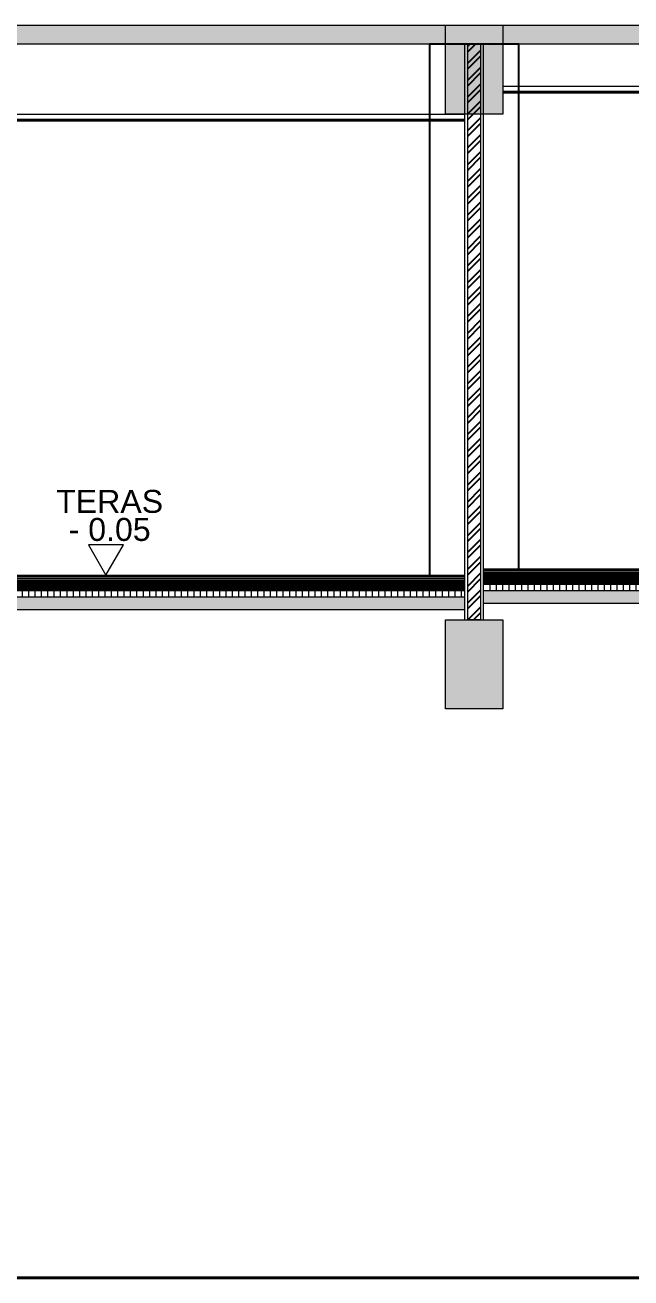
# Model space of a CAD drawing. Header units: inches. Extents: x 249 to 1192, y -18 to 440.
# Drawn here: x 695.33 to 700.09, y 226.49 to 236.34 of the extents above; entities that cross this region are included whole.
import ezdxf
from ezdxf.enums import TextEntityAlignment as Align

# ---------------------------------------------------------------- set-up
doc = ezdxf.new("R2010")
doc.units = ezdxf.units.IN
doc.header["$MEASUREMENT"] = 0
for name, color, linetype, lineweight in [('ARSIR BETON', 8, 'Continuous', 0), ('ARSIR KERAMIK', 66, 'Continuous', 25), ('ARSIR WARNA', 66, 'Continuous', 0), ('BALOK', 3, 'Continuous', 20), ('BESI', 201, 'Continuous', 0), ('DINDING', 6, 'Continuous', 0), ('DINDING2', 137, 'Continuous', 20), ('GRS KOP', 1, 'Continuous', 40), ('KOP', 7, 'Continuous', 20), ('LANTAI', 135, 'Continuous', 9), ('TEXT (KET. RUANG)', 7, 'Continuous', 5)]:
    doc.layers.add(name, color=color, linetype=linetype, lineweight=lineweight)
for name, color, linetype in [('ARSIR DINDING', 64, 'Continuous'), ('KOLOM', 5, 'Continuous'), ('PLAFOND', 42, 'Continuous')]:
    doc.layers.add(name, color=color, linetype=linetype)
doc.styles.get("Standard").update_dxf_attribs({"font": 'arial.ttf'})
doc.linetypes.add('BATTING', pattern='A,0.0001,-0.1,[134,ltypeshp.shx,S=0.1,R=0,X=-0.1,Y=0],-0.2,[134,ltypeshp.shx,S=0.1,R=180,X=0.1,Y=0],-0.1', length=0.4001)

# ---------------------------------------------------------------- blocks, each defined once
blk = doc.blocks.new('B1')
at = {"layer": 'ARSIR BETON'}
blk.add_hatch(color=256, dxfattribs=at).paths.add_polyline_path([(364.6452, 149.9333), (364.1952, 149.9333), (364.1952, 149.2333), (364.6452, 149.2333)])
at = {"layer": 'BALOK'}
blk.add_lwpolyline([(364.1952, 149.9333), (364.6452, 149.9333), (364.6452, 149.2333), (364.1952, 149.2333)], close=True, dxfattribs=at)
blk = doc.blocks.new('PEIL LANTAI')
at = {"color": 1}
blk.add_lwpolyline([(2106.6594, 1042.5757), (2106.7974, 1042.3367), (2106.9353, 1042.5757)], close=True, dxfattribs=at)
for tag, p in [('RUANG', (2106.8265, 1042.7751)), ('ELEVASI', (2106.8265, 1042.5535))]:
    blk.add_attdef(tag, text='', height=0.1812).set_placement(p, align=Align.BOTTOM_CENTER)
blk = doc.blocks.new('KOP-ARS')
at = {"layer": 'GRS KOP'}
blk.add_line((1, 1), (83, 1), dxfattribs=at)
at = {"layer": 'KOP'}
for tag, height, p in [('SUKMA', 0.2, (78, 9.9)), ('1:100', 0.25, (81.3, 5.5)), ('1:100', 0.25, (81.3, 4.9)), ('1:100', 0.25, (81.3, 4.3)), ('AR-01', 0.35, (78.15, 2.7)), ('10', 0.35, (81.3, 2.7)), ('2012', 0.35, (81.3, 1.7))]:
    blk.add_attdef(tag, text='', height=height, dxfattribs=at).set_placement(p, align=Align.MIDDLE)
for p in [(73.7, 5.325), (73.7, 4.725), (73.7, 4.125)]:
    blk.add_attdef('-', p, '', height=0.35, dxfattribs=at)

msp = doc.modelspace()

# ---------------------------------------------------------------- hatches: boundary and pattern name
at = {"layer": 'ARSIR BETON'}
h = msp.add_hatch(dxfattribs=at)
h.set_pattern_fill('ANSI37', color=256, scale=0.05, style=0)
h.set_pattern_definition([(45, (689.2115947, 236.187168), (-0.0044194174, 0.0044194174), []), (135, (689.2115947, 236.187168), (-0.0044194174, -0.0044194174), [])])
h.paths.add_polyline_path([(724.4361, 236.1872), (689.3116, 236.1872), (689.3116, 236.3372), (724.4361, 236.3372)])
h = msp.add_hatch(dxfattribs=at)
h.set_pattern_fill('ANSI37', color=256, scale=0.05, style=0)
h.set_pattern_definition([(45, (690.3121074, 231.892168), (-0.0044194174, 0.0044194174), []), (135, (690.3121074, 231.892168), (-0.0044194174, -0.0044194174), [])])
h.paths.add_polyline_path([(698.7866, 231.8922), (698.7866, 231.9722), (690.3121, 231.9722), (690.3121, 231.8922)])
h = msp.add_hatch(dxfattribs=at)
h.set_pattern_fill('ANSI37', color=256, scale=0.05, style=0)
h.set_pattern_definition([(45, (698.9365947, 231.942168), (-0.0044194174, 0.0044194174), []), (135, (698.9365947, 231.942168), (-0.0044194174, -0.0044194174), [])])
h.paths.add_polyline_path([(716.8366, 231.9422), (716.8366, 232.0222), (698.9366, 232.0222), (698.9366, 231.9422)])
h = msp.add_hatch(dxfattribs=at)
h.set_pattern_fill('_USER', color=256, scale=0.05, angle=90, style=0, pattern_type=0)
h.set_pattern_definition([(90, (698.936595, 231.89217), (-0.05, 3e-18), [])])
h.paths.add_polyline_path([(716.8366, 231.8922), (716.8366, 231.9422), (698.9366, 231.9422), (698.9366, 231.8922)])
h = msp.add_hatch(dxfattribs=at)
h.set_pattern_fill('_USER', color=256, scale=0.05, angle=90, style=0, pattern_type=0)
h.set_pattern_definition([(90, (690.312107, 231.84217), (-0.05, 3e-18), [])])
h.paths.add_polyline_path([(698.7866, 231.8422), (698.7866, 231.8922), (690.3121, 231.8922), (690.3121, 231.8422)])
at = {"layer": 'ARSIR DINDING'}
h = msp.add_hatch(dxfattribs=at)
h.set_pattern_fill('ANSI32', color=256, scale=0.25, style=0)
h.set_pattern_definition([(45, (698.81159, 231.66217), (-0.0662913, 0.0662913), []), (45, (698.85579, 231.66217), (-0.0662913, 0.0662913), [])])
h.paths.add_polyline_path([(698.8116, 236.1872), (698.9116, 236.1872), (698.9116, 231.6622), (698.8116, 231.6622)])
at = {"layer": 'ARSIR WARNA'}
h = msp.add_hatch(dxfattribs=at)
h.set_pattern_fill('AR-SAND', color=256, scale=0.025, style=0)
h.set_pattern_definition([(37.5, (690.312107, 231.59217), (-0.001574834, 0.048170594), [0, -0.038, 0, -0.0425, 0, -0.040625]), (7.5, (690.31211, 231.59217), (0.04424442, 0.07055365), [0, -0.0205, 0, -0.03425, 0, -0.013125]), (327.5, (690.281357, 231.59217), (0.077853547, 0.000141476), [0, -0.0125, 0, -0.045, 0, -0.05875]), (317.5, (690.28136, 231.59217), (0.07515317, 0.02194189), [0, -0.00625, 0, -0.0295, 0, -0.03375])])
h.paths.add_polyline_path([(716.8366, 231.8922), (698.9366, 231.8922), (698.9366, 231.7922), (716.8366, 231.7922)])
h.paths.add_polyline_path([(725.7111, 231.6922), (718.9366, 231.6922), (718.9366, 231.5922), (725.7111, 231.5922)])
h.paths.add_polyline_path([(698.7866, 231.8422), (690.3121, 231.8422), (690.3121, 231.7422), (698.7866, 231.7422)])

# ---------------------------------------------------------------- linework, layer by layer
at = {"layer": 'ARSIR BETON'}
msp.add_lwpolyline([(690.3121, 231.8422), (698.7866, 231.8422)], dxfattribs=at)
at = {"layer": 'ARSIR KERAMIK', "linetype": 'BATTING', "ltscale": 0.035}
for points in [[(698.9366, 232.0372), (716.8366, 232.0372)], [(690.2121, 231.9872), (698.7866, 231.9872)]]:
    msp.add_lwpolyline(points, dxfattribs=at)
at = {"layer": 'BALOK'}
msp.add_lwpolyline([(724.4361, 236.1872), (689.3116, 236.1872), (689.3116, 236.3372), (724.4361, 236.3372)], close=True, dxfattribs=at)
at = {"layer": 'BESI'}
for points in [[(699.0866, 235.8572), (718.7866, 235.8572)], [(699.0866, 235.8172), (718.7866, 235.8172)], [(689.7369, 235.6372), (698.7866, 235.6372)], [(689.7369, 235.5972), (698.7866, 235.5972)]]:
    msp.add_lwpolyline(points, dxfattribs=at)
at = {"layer": 'DINDING'}
msp.add_lwpolyline([(698.7866, 231.6622), (698.9366, 231.6622), (698.9366, 236.1872), (698.7866, 236.1872)], close=True, dxfattribs=at)
at = {"layer": 'DINDING2'}
msp.add_lwpolyline([(698.8116, 236.1872), (698.9116, 236.1872), (698.9116, 231.6622), (698.8116, 231.6622)], close=True, dxfattribs=at)
at = {"layer": 'KOLOM'}
msp.add_lwpolyline([(699.2121, 232.0622), (699.2121, 236.1872), (698.5121, 236.1872), (698.5121, 232.0122)], dxfattribs=at)
at = {"layer": 'LANTAI'}
for points in [[(698.9366, 232.0622), (716.8366, 232.0622)], [(698.9366, 232.0522), (716.8366, 232.0522)], [(690.2121, 232.0122), (698.7866, 232.0122)], [(690.2121, 232.0022), (698.7866, 232.0022)], [(690.2121, 231.9722), (698.7866, 231.9722)], [(698.9366, 232.0222), (716.8366, 232.0222)], [(698.9366, 231.9422), (716.8366, 231.9422)], [(690.3121, 231.8922), (698.7866, 231.8922)], [(698.9366, 231.8922), (716.8366, 231.8922)], [(690.3121, 231.7422), (698.7866, 231.7422)], [(698.9366, 231.7922), (716.8366, 231.7922)]]:
    msp.add_lwpolyline(points, dxfattribs=at)
at = {"layer": 'PLAFOND'}
for points in [[(699.0866, 235.8072), (718.7866, 235.8072)], [(689.7369, 235.5872), (698.7866, 235.5872)]]:
    msp.add_lwpolyline(points, dxfattribs=at)

# ---------------------------------------------------------------- block references
for p in [(334.4414, 86.4039), (334.4414, 81.7289)]:
    msp.add_blockref('B1', p)
at = {"layer": 'KOP'}
msp.add_blockref('KOP-ARS', (669.2179, 225.4885), dxfattribs=at)
at = {"layer": 'TEXT (KET. RUANG)', "xscale": 0.9955542406471944, "yscale": 0.9955542406471944, "zscale": 0.9955542406471944}
msp.add_blockref('PEIL LANTAI', (-1401.4628, -805.6906), dxfattribs=at).add_auto_attribs({'ELEVASI': '- 0.05', 'RUANG': 'TERAS'})

doc.saveas('drawing.dxf')
